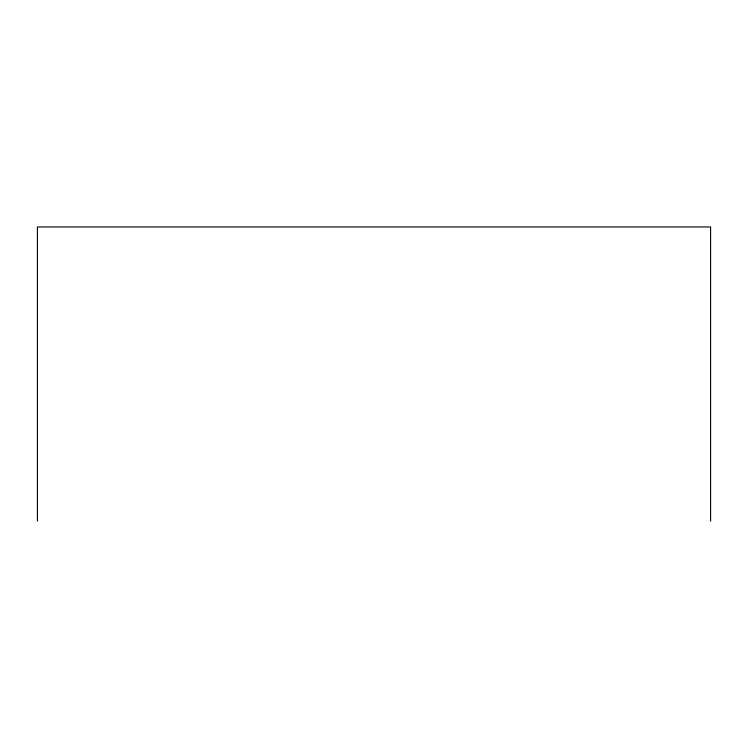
<?xml version="1.0" encoding="UTF-8"?>
<svg xmlns="http://www.w3.org/2000/svg" width="748" height="748" viewBox="0 0 748 748"><rect width="100%" height="100%" fill="white"/><g stroke="black" fill="none" stroke-linecap="round" stroke-linejoin="round"><path stroke-width="1.12" d="M710.6 521.029L710.6 226.971L37.4 226.971L37.4 521.029"/></g></svg>
